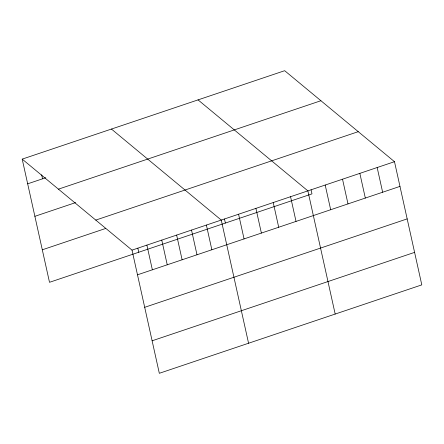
<?xml version="1.0" encoding="UTF-8"?>
<svg xmlns="http://www.w3.org/2000/svg" width="444" height="444" viewBox="0 0 444 444"><rect width="100%" height="100%" fill="white"/><g stroke="black" fill="none" stroke-linecap="round" stroke-linejoin="round"><path stroke-width="0.67" d="M22.2 159.124L284.676 70.701L394.494 161.694L421.8 284.876L159.324 373.299L132.018 250.122L22.2 159.124L49.506 282.306L311.982 193.878L311.083 189.816M27.678 183.822L45.782 177.722M58.442 189.155L320.912 100.727M34.882 216.322L75.619 202.597M95.776 220.091L358.253 131.668M42.302 249.806L105.678 228.455M132.018 250.122L394.494 161.694M137.49 274.819L399.966 186.391M144.7 307.315L407.17 218.892M152.12 340.798L414.596 252.375M198.057 99.883L307.875 190.876L335.181 314.052M111.444 129.06L221.256 220.058L248.568 343.234M377.167 167.532L382.645 192.23M359.845 173.365L365.323 198.063M342.524 179.204L347.996 203.901M325.197 185.037L330.675 209.734M290.554 196.709L296.026 221.406M273.227 202.547L278.704 227.245M255.905 208.386L261.383 233.083M238.583 214.219L244.056 238.916M224.464 218.997L225.369 223.06M206.382 225.064L211.86 249.761M191.514 230.075L196.986 254.773M176.64 235.087L182.112 259.784M161.766 240.099L167.238 264.796M146.892 245.11L152.364 269.808M137.851 248.179L138.75 252.242M41.658 174.808L42.546 178.815"/></g></svg>
